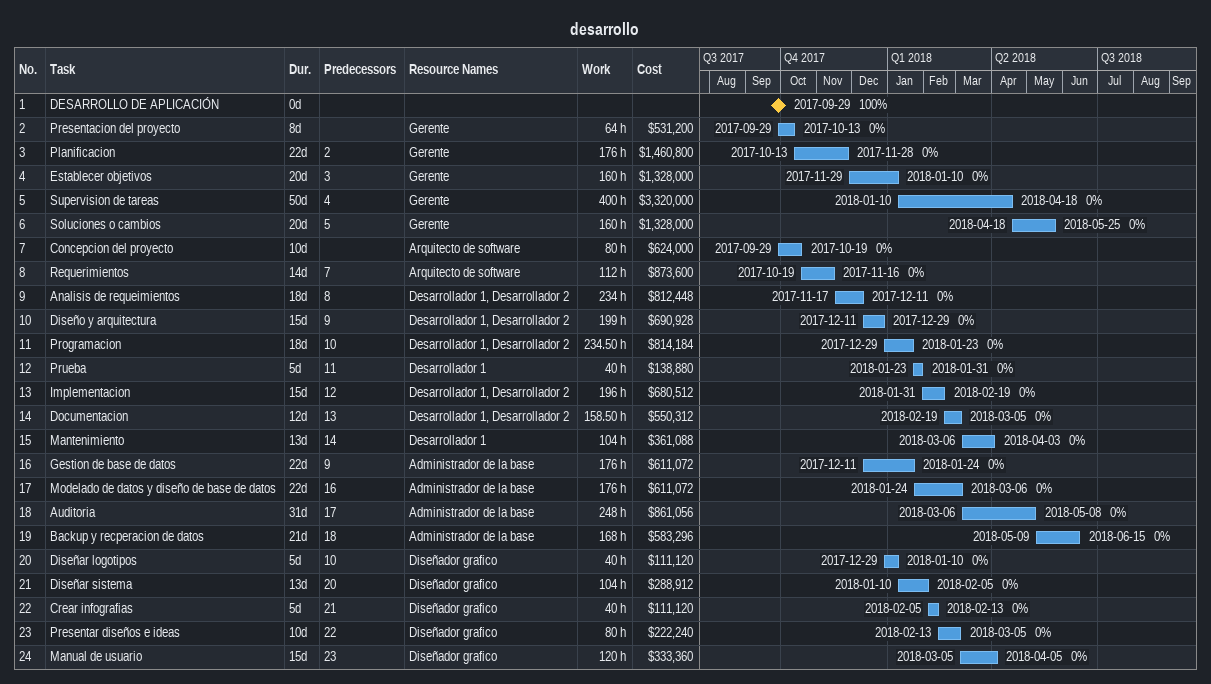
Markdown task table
desarrollo

| ID | Task | Duration | Start | Finish | Predecessors | Resources | % complete | Work (h) | Cost ($) |
|---|---|---|---|---|---|---|---|---|---|
| 1 | DESARROLLO DE APLICACIÓN | 0d | 2017-09-29 | 2017-09-29 |  |  | 100 |  |  |
| 2 | Presentacion del proyecto | 8d | 2017-09-29 | 2017-10-13 |  | Gerente | 0 | 64 | 531200 |
| 3 | Planificacion | 22d | 2017-10-13 | 2017-11-28 | 2 | Gerente | 0 | 176 | 1460800 |
| 4 | Establecer objetivos | 20d | 2017-11-29 | 2018-01-10 | 3 | Gerente | 0 | 160 | 1328000 |
| 5 | Supervision de tareas | 50d | 2018-01-10 | 2018-04-18 | 4 | Gerente | 0 | 400 | 3320000 |
| 6 | Soluciones o cambios | 20d | 2018-04-18 | 2018-05-25 | 5 | Gerente | 0 | 160 | 1328000 |
| 7 | Concepcion del proyecto | 10d | 2017-09-29 | 2017-10-19 |  | Arquitecto de software | 0 | 80 | 624000 |
| 8 | Requerimientos | 14d | 2017-10-19 | 2017-11-16 | 7 | Arquitecto de software | 0 | 112 | 873600 |
| 9 | Analisis de requeimientos | 18d | 2017-11-17 | 2017-12-11 | 8 | Desarrollador 1, Desarrollador 2 | 0 | 234 | 812448 |
| 10 | Diseño y arquitectura | 15d | 2017-12-11 | 2017-12-29 | 9 | Desarrollador 1, Desarrollador 2 | 0 | 199 | 690928 |
| 11 | Programacion | 18d | 2017-12-29 | 2018-01-23 | 10 | Desarrollador 1, Desarrollador 2 | 0 | 234.50 | 814184 |
| 12 | Prueba | 5d | 2018-01-23 | 2018-01-31 | 11 | Desarrollador 1 | 0 | 40 | 138880 |
| 13 | Implementacion | 15d | 2018-01-31 | 2018-02-19 | 12 | Desarrollador 1, Desarrollador 2 | 0 | 196 | 680512 |
| 14 | Documentacion | 12d | 2018-02-19 | 2018-03-05 | 13 | Desarrollador 1, Desarrollador 2 | 0 | 158.50 | 550312 |
| 15 | Mantenimiento | 13d | 2018-03-06 | 2018-04-03 | 14 | Desarrollador 1 | 0 | 104 | 361088 |
| 16 | Gestion de base de datos | 22d | 2017-12-11 | 2018-01-24 | 9 | Administrador de la base | 0 | 176 | 611072 |
| 17 | Modelado de datos y diseño de base de datos | 22d | 2018-01-24 | 2018-03-06 | 16 | Administrador de la base | 0 | 176 | 611072 |
| 18 | Auditoria | 31d | 2018-03-06 | 2018-05-08 | 17 | Administrador de la base | 0 | 248 | 861056 |
| 19 | Backup y recperacion de datos | 21d | 2018-05-09 | 2018-06-15 | 18 | Administrador de la base | 0 | 168 | 583296 |
| 20 | Diseñar logotipos | 5d | 2017-12-29 | 2018-01-10 | 10 | Diseñador grafico | 0 | 40 | 111120 |
| 21 | Diseñar sistema | 13d | 2018-01-10 | 2018-02-05 | 20 | Diseñador grafico | 0 | 104 | 288912 |
| 22 | Crear infografias | 5d | 2018-02-05 | 2018-02-13 | 21 | Diseñador grafico | 0 | 40 | 111120 |
| 23 | Presentar diseños e ideas | 10d | 2018-02-13 | 2018-03-05 | 22 | Diseñador grafico | 0 | 80 | 222240 |
| 24 | Manual de usuario | 15d | 2018-03-05 | 2018-04-05 | 23 | Diseñador grafico | 0 | 120 | 333360 |
